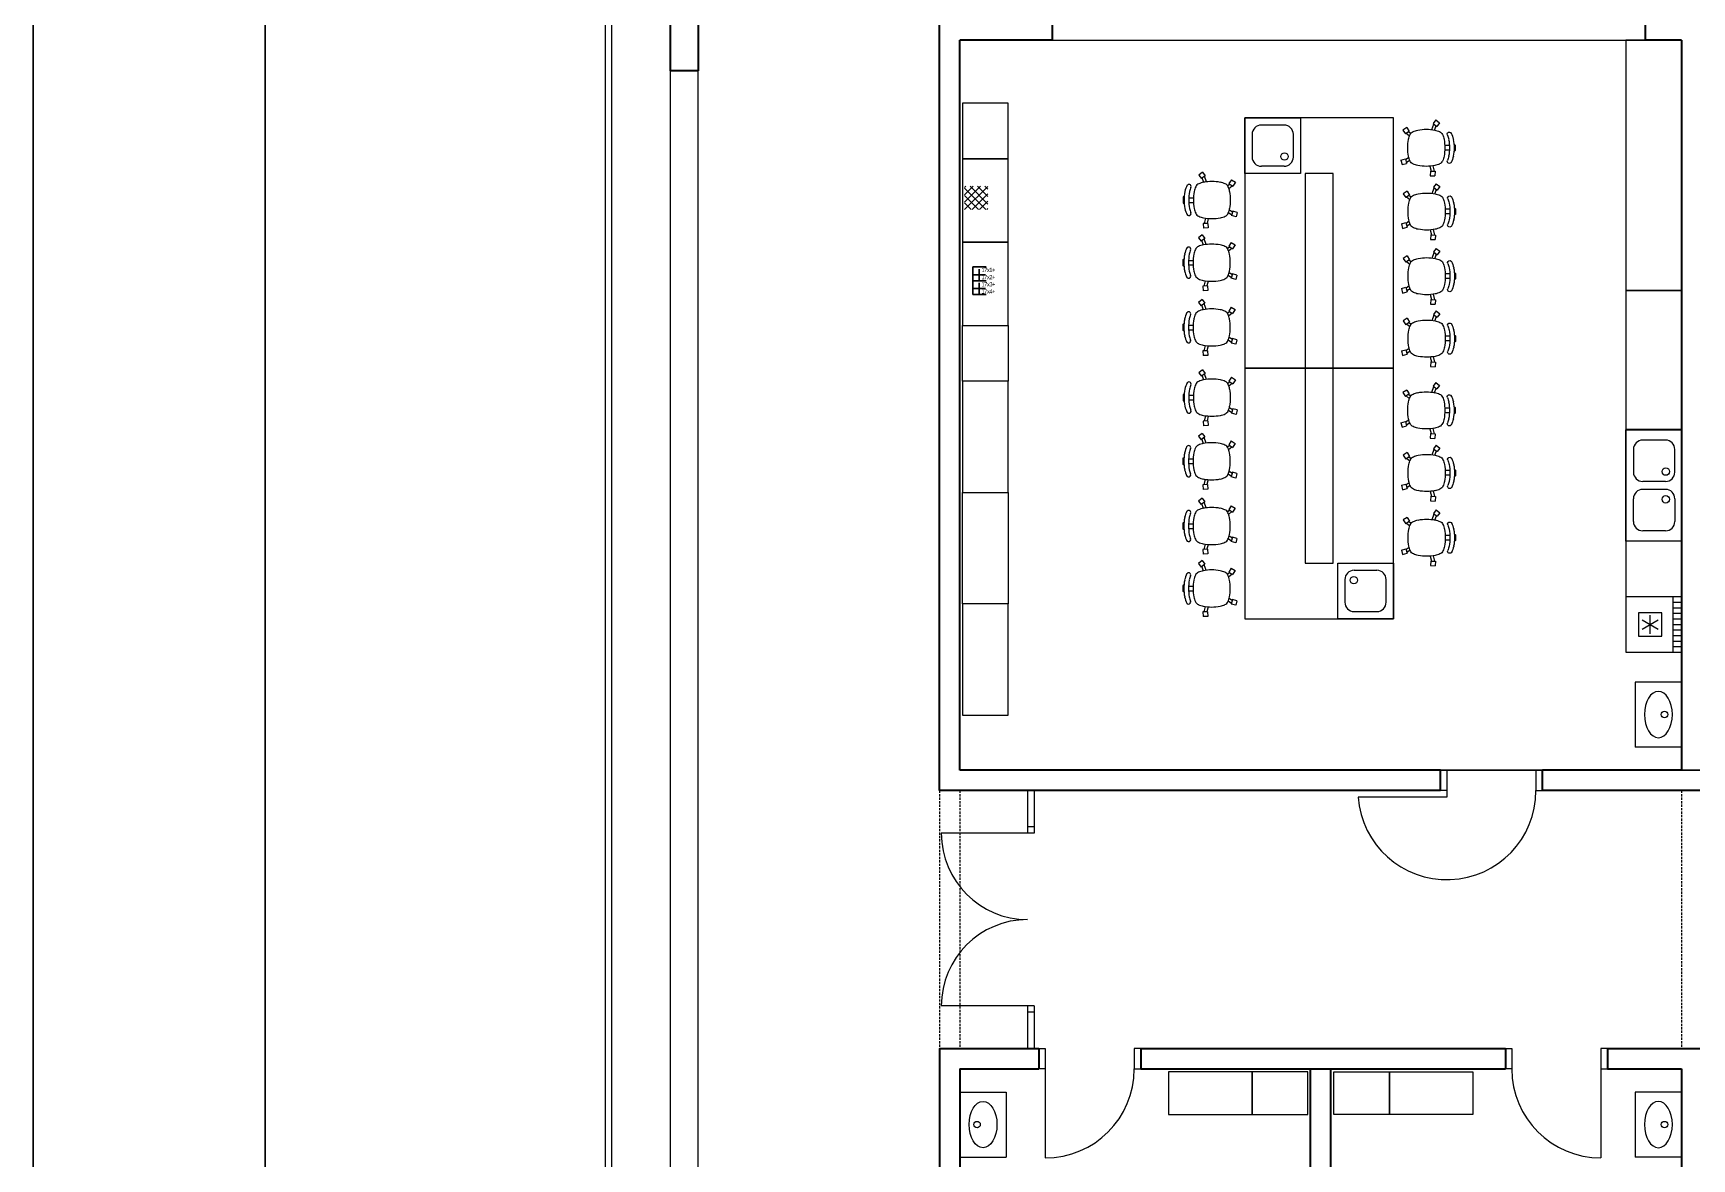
# Model space of a CAD drawing. Header units: inches. Extents: x 11 to 1053, y 2 to 902.
# Drawn here: x 10.5 to 189.3, y 404.1 to 525.5 of the extents above; entities that cross this region are included whole.
import ezdxf

# ---------------------------------------------------------------- set-up
doc = ezdxf.new("R2010")
doc.units = ezdxf.units.IN
doc.header["$MEASUREMENT"] = 0
doc.linetypes.add('DASHED2', pattern=[0.375, 0.25, -0.125])
for name, color, linetype, lineweight in [('A-GREDE', 5, 'DASHED2', 0), ('A-SANITARIJE', 253, 'Continuous', 0), ('OPREMA', 253, 'Continuous', 0), ('STOLARIJA', 5, 'Continuous', 0), ('ZID', 5, 'Continuous', 30)]:
    doc.layers.add(name, color=color, linetype=linetype, lineweight=lineweight)
doc.layers.add('SRAFURA', color=2, linetype='Continuous')

# ---------------------------------------------------------------- blocks, each defined once
blk = doc.blocks.new('lab.st.')
at = {"layer": 'OPREMA', "lineweight": 9}
for p, q in [((4.2, 19.5), (5.6, 24.8)), ((4.5, 29.8), (9.5, 30)), ((4.7, 24.8), (4.5, 29.8)), ((4.7, 24.8), (9.7, 25)), ((7.2, 19.1), (8.8, 25)), ((9.7, 25), (9.5, 30)), ((-27, 13), (-25.7, 17.8)), ((-27, 13), (-22.2, 11.6)), ((-25.7, 17.8), (-20.9, 16.5)), ((-22.2, 11.6), (-20.9, 16.5)), ((-18.5, 10.2), (-22, 12.5)), ((-17.5, 13.2), (-21.1, 15.6)), ((-25, -19.5), (-22.2, -15.3)), ((-18.1, -18), (-22.2, -15.3)), ((-17.8, -12.9), (-21.5, -15.8)), ((-16.6, -15.7), (-18.8, -17.5)), ((-20.8, -22.2), (-25, -19.5)), ((-20.8, -22.2), (-18.1, -18)), ((6.1, -19.9), (8.3, -25.9)), ((7.6, -26.5), (11.5, -23.4)), ((9.1, -19.4), (10.8, -24)), ((10.6, -30.3, -1.6), (14.5, -27.2, -1.6))]:
    blk.add_line(p, q, dxfattribs=at)
at = {"layer": 'OPREMA'}
for p, q in [((25.2, 2.2), (20.2, 2.2)), ((30.1, 3.2), (30.8, 3.2)), ((31.3, -3.3), (31.3, 2.7)), ((25.2, -2.8), (20.2, -2.8)), ((30.1, -3.8), (30.8, -3.8))]:
    blk.add_line(p, q, dxfattribs=at)
at = {"layer": 'OPREMA', "lineweight": 9, "extrusion": (-0.780984, -0.624551, 2.77556e-17)}
for p, q in [((10.6, -30.3, -1.6), (7.6, -26.5)), ((14.5, -27.2, -1.6), (11.5, -23.4))]:
    blk.add_line(p, q, dxfattribs=at)
at = {"layer": 'OPREMA'}
for centre, radius, start, end in [((-3.2, -8.5), 27.9, 101.7009, 112.8337), ((0.3, -25.2), 44.9, 90, 101.7009), ((0.3, -25.2), 44.9, 78.2991, 90), ((3.7, -8.5), 27.9, 67.1663, 78.2991), ((25.1, -0.3), 44.9, 168.2991, 180), ((8.5, 3.1), 27.9, 157.1663, 168.2991), ((-11.7, 11.6), 6, 112.8337, 157.1663), ((12.2, 11.6), 6, 22.8337, 67.1663), ((-7.9, 3.1), 27.9, 11.7009, 22.8337), ((-24.6, -0.3), 44.9, 0, 11.7009), ((25.1, 14.2), 2.29, 21.5813, 201.5813), ((-2.9, 3.1), 27.9, 11.7009, 21.5813), ((-19.6, -0.3), 44.9, 0, 11.7009), ((2.1, 3.1), 27.9, 11.7009, 26.5651), ((-14.6, -0.3), 44.9, 0, 11.7009), ((30.8, 2.7), 0.5, 0, 90), ((25.1, -0.3), 44.9, 180, 191.7009), ((8.5, -3.8), 27.9, 191.7009, 202.8337), ((-11.7, -12.3), 6, 202.8337, 247.1663), ((-3.2, 7.9), 27.9, 247.1663, 258.2991), ((3.7, 7.9), 27.9, 281.7009, 292.8337), ((12.2, -12.3), 6, 292.8337, 337.1663), ((-7.9, -3.8), 27.9, 337.1663, 348.2991), ((-24.6, -0.3), 44.9, 348.2991, 0), ((25.1, -14.9), 2.29, 158.4187, 338.4187), ((-2.9, -3.8), 27.9, 338.4187, 348.2991), ((-19.6, -0.3), 44.9, 348.2991, 0), ((2.1, -3.8), 27.9, 333.4349, 348.2991), ((-14.6, -0.3), 44.9, 348.2991, 0), ((30.8, -3.3), 0.5, 270, 0), ((0.3, 24.6), 44.9, 258.2991, 270), ((0.3, 24.6), 44.9, 270, 281.7009)]:
    blk.add_arc(centre, radius, start, end, dxfattribs=at)

msp = doc.modelspace()

# ---------------------------------------------------------------- hatches: boundary and pattern name
at = {"layer": 'SRAFURA'}
h = msp.add_hatch(dxfattribs=at)
h.set_pattern_fill('ANSI37', color=256, scale=4.5, angle=90, style=0)
h.set_pattern_definition([(225, (-4785.37875, -7832.7789), (-0.397747564, 0.397747564), []), (135, (-4785.37875, -7832.7789), (0.397747564, 0.397747564), [])])
h.paths.add_polyline_path([(113.43, 508.95), (110.93, 508.95), (110.93, 506.45), (113.43, 506.45)])

# ---------------------------------------------------------------- linework, layer by layer
for p, q in [((10.54, 2.92), (10.54, 900.9)), ((35.54, 7.92), (35.54, 895.9))]:
    msp.add_line(p, q)
at = {"color": 2}
for p, q in [((113.26, 500.26), (111.83, 500.26)), ((111.83, 500.26), (111.83, 498.78)), ((111.83, 498.78), (113.26, 498.78)), ((113.26, 498.78), (111.83, 498.78)), ((111.83, 498.78), (111.83, 497.3)), ((111.83, 497.3), (113.26, 497.3))]:
    msp.add_line(p, q, dxfattribs=at)
at = {"color": 3}
for p, q in [((110.43, 446.01, 50), (110.43, 498.75, 50)), ((190.43, 446.01, 50), (110.43, 446.01, 50))]:
    msp.add_line(p, q, dxfattribs=at)
at = {"layer": 'A-GREDE'}
for p, q in [((108.23, 443.81, 50), (108.23, 416.01, 50)), ((110.43, 443.81, 50), (110.43, 416.01, 50)), ((188.23, 443.81, 50), (188.23, 416.01, 50))]:
    msp.add_line(p, q, dxfattribs=at)
at = {"layer": 'A-SANITARIJE'}
for p, q in [((145.38, 515.56, 50), (142.93, 515.56, 50)), ((141.93, 514.56, 50), (141.93, 512.11, 50)), ((146.38, 512.11, 50), (146.38, 514.56, 50)), ((145.38, 511.11, 50), (142.93, 511.11, 50)), ((182.23, 470.71, 50), (182.23, 482.71, 50)), ((182.23, 482.71, 50), (188.23, 482.71, 50)), ((182.23, 482.71, 50), (188.23, 482.71, 50)), ((186.49, 481.59, 50), (184.04, 481.59, 50)), ((188.23, 482.71, 50), (188.23, 470.71, 50)), ((188.23, 482.71, 50), (188.23, 470.71, 50)), ((183.04, 480.59, 50), (183.04, 478.14, 50)), ((187.49, 478.14, 50), (187.49, 480.59, 50)), ((186.49, 477.14, 50), (184.04, 477.14, 50)), ((186.29, 477.14, 50), (184.04, 477.14, 50)), ((186.49, 476.28, 50), (184.04, 476.28, 50)), ((186.29, 476.28, 50), (184.04, 476.28, 50)), ((183.04, 472.82, 50), (183.04, 475.28, 50)), ((187.49, 475.28, 50), (187.49, 472.82, 50)), ((187.49, 475.28, 50), (187.49, 472.82, 50)), ((188.23, 470.71, 50), (182.23, 470.71, 50)), ((188.23, 470.71, 50), (182.23, 470.71, 50)), ((186.49, 471.82, 50), (184.04, 471.82, 50)), ((152.93, 467.56, 50), (155.38, 467.56, 50)), ((151.93, 466.56, 50), (151.93, 464.11, 50)), ((156.38, 464.11, 50), (156.38, 466.56, 50)), ((152.93, 463.11, 50), (155.38, 463.11, 50)), ((188.23, 455.51, 50), (183.23, 455.51, 50)), ((183.23, 455.51, 50), (183.23, 448.51, 50)), ((188.23, 448.51, 50), (183.23, 448.51, 50)), ((110.43, 411.31, 50), (115.43, 411.31, 50)), ((115.43, 411.31, 50), (115.43, 404.31, 50)), ((188.23, 411.31, 50), (183.23, 411.31, 50)), ((183.23, 411.31, 50), (183.23, 404.31, 50)), ((110.43, 404.31, 50), (115.43, 404.31, 50)), ((188.23, 404.31, 50), (183.23, 404.31, 50))]:
    msp.add_line(p, q, dxfattribs=at)
at = {"layer": 'A-SANITARIJE', "elevation": 50}
for points in [[(147.16, 510.34), (141.16, 510.34), (141.16, 516.34), (147.16, 516.34)], [(157.16, 462.34), (151.16, 462.34), (151.16, 468.34), (157.16, 468.34)]]:
    msp.add_lwpolyline(points, close=True, dxfattribs=at)
at = {"layer": 'A-SANITARIJE'}
for centre, radius in [((145.42, 512.17, 50), 0.4), ((186.52, 478.2, 50), 0.4), ((186.52, 478.2, 50), 0.4), ((186.52, 475.21, 50), 0.4), ((186.52, 475.21, 50), 0.4), ((152.9, 466.5, 50), 0.4), ((186.38, 452.01, 50), 0.35), ((112.28, 407.81, 50), 0.35), ((186.38, 407.81, 50), 0.35)]:
    msp.add_circle(centre, radius, dxfattribs=at)
for centre, start, end in [((142.93, 514.56, 50), 90, 180), ((145.38, 514.56, 50), 0, 90), ((142.93, 512.11, 50), 180, 270), ((145.38, 512.11, 50), 270, 0), ((184.04, 480.59, 50), 90, 180), ((186.49, 480.59, 50), 0, 90), ((184.04, 478.14, 50), 180, 270), ((186.49, 478.14, 50), 270, 0), ((186.49, 478.14, 50), 270, 0), ((184.04, 475.28, 50), 90, 180), ((186.49, 475.28, 50), 0, 90), ((186.49, 475.28, 50), 0, 90), ((184.04, 472.82, 50), 180, 270), ((186.49, 472.82, 50), 270, 0), ((152.93, 466.56, 50), 90, 180), ((155.38, 466.56, 50), 0, 90), ((152.93, 464.11, 50), 180, 270), ((155.38, 464.11, 50), 270, 0)]:
    msp.add_arc(centre, 1, start, end, dxfattribs=at)
at = {"layer": 'A-SANITARIJE', "extrusion": (0, 0, -1)}
for centre in [(185.73, 452.01, 50), (185.73, 407.81, 50)]:
    msp.add_ellipse(centre, major_axis=(0, 2.5), ratio=0.6, dxfattribs=at)
at = {"layer": 'A-SANITARIJE'}
msp.add_ellipse((112.93, 407.81, 50), major_axis=(0, 2.5), ratio=0.6, dxfattribs=at)
at = {"layer": 'OPREMA'}
for p, q in [((141.16, 516.34, 50), (141.16, 489.34, 50)), ((157.16, 516.34, 50), (141.16, 516.34, 50)), ((156.66, 516.34, 50), (141.66, 516.34, 50)), ((157.16, 489.34, 50), (157.16, 516.34, 50)), ((141.16, 489.34, 50), (157.16, 489.34, 50)), ((157.16, 489.34, 50), (141.16, 489.34, 50)), ((141.16, 489.34, 50), (141.16, 462.34, 50)), ((157.16, 462.34, 50), (157.16, 489.34, 50)), ((182.23, 464.73, 50), (182.23, 458.73, 50)), ((182.23, 464.73, 50), (188.23, 464.73, 50)), ((187.28, 464.73, 50), (187.28, 458.73, 50)), ((141.16, 462.34, 50), (157.16, 462.34, 50)), ((182.23, 458.73, 50), (188.23, 458.73, 50))]:
    msp.add_line(p, q, dxfattribs=at)
at = {"layer": 'OPREMA', "lineweight": 9}
for p, q in [((187.28, 464.13, 50), (188.23, 464.13, 50)), ((187.28, 463.53, 50), (188.23, 463.53, 50)), ((183.98, 462.22, 50), (185.71, 461.22, 50)), ((183.98, 461.22, 50), (185.71, 462.22, 50)), ((184.84, 460.72, 50), (184.84, 462.72, 50)), ((187.28, 462.93, 50), (188.23, 462.93, 50)), ((187.28, 462.33, 50), (188.23, 462.33, 50)), ((187.28, 461.73, 50), (188.23, 461.73, 50)), ((187.28, 461.13, 50), (188.23, 461.13, 50)), ((187.28, 460.53, 50), (188.23, 460.53, 50)), ((187.28, 459.93, 50), (188.23, 459.93, 50)), ((187.28, 459.33, 50), (188.23, 459.33, 50))]:
    msp.add_line(p, q, dxfattribs=at)
at = {"layer": 'OPREMA', "elevation": 50}
for points in [[(182.23, 497.71), (188.23, 497.71), (188.23, 524.71), (182.23, 524.71)], [(115.63, 511.93), (115.63, 517.93), (110.73, 517.93), (110.73, 511.93)], [(115.63, 502.93), (115.63, 511.93), (110.73, 511.93), (110.73, 502.93)], [(150.66, 510.34), (147.66, 510.34), (147.66, 489.34), (150.66, 489.34)], [(115.63, 493.93), (115.63, 502.93), (110.73, 502.93), (110.73, 493.93)], [(182.23, 497.71), (182.23, 482.71), (188.23, 482.71), (188.23, 497.71)], [(115.63, 493.93), (115.63, 487.93), (110.73, 487.93), (110.73, 493.93)], [(150.66, 489.34), (147.66, 489.34), (147.66, 468.34), (150.66, 468.34)], [(115.63, 475.93), (115.63, 487.93), (110.73, 487.93), (110.73, 475.93)], [(182.23, 458.73), (188.23, 458.73), (188.23, 482.73), (182.23, 482.73)], [(115.63, 475.93), (115.63, 463.93), (110.73, 463.93), (110.73, 475.93)], [(115.63, 451.93), (115.63, 463.93), (110.73, 463.93), (110.73, 451.93)], [(141.93, 413.51), (132.93, 413.51), (132.93, 408.91), (141.93, 408.91)], [(147.93, 408.91), (147.93, 413.51), (141.93, 413.51), (141.93, 408.91)], [(150.73, 408.91), (150.73, 413.51), (156.73, 413.51), (156.73, 408.91)], [(156.73, 413.51), (165.73, 413.51), (165.73, 408.91), (156.73, 408.91)]]:
    msp.add_lwpolyline(points, close=True, dxfattribs=at)
at = {"layer": 'OPREMA', "lineweight": 9, "elevation": 50}
msp.add_lwpolyline([(186.09, 462.97), (183.59, 462.97), (183.59, 460.47), (186.09, 460.47)], close=True, dxfattribs=at)
at = {"layer": 'STOLARIJA'}
for p, q in [((72.23, 166.01, 50), (72.23, 663.81, 50)), ((72.93, 166.01, 50), (72.93, 663.81, 50)), ((79.23, 166.01, 50), (79.23, 663.81, 50)), ((82.23, 166.01, 50), (82.23, 663.81, 50)), ((120.43, 524.71, 50), (184.33, 524.71, 50)), ((162.23, 446, 50), (162.93, 446, 50)), ((162.93, 446, 50), (162.93, 443.11, 50)), ((173.23, 446.01, 50), (172.53, 446.01, 50)), ((172.53, 446.01, 50), (172.53, 443.81, 50)), ((117.73, 443.81, 50), (117.73, 439.21, 50)), ((118.43, 443.81, 50), (118.43, 439.21, 50)), ((162.93, 443.81, 50), (162.23, 443.81, 50)), ((172.53, 443.81, 50), (173.23, 443.81, 50)), ((162.93, 443.11, 50), (153.36, 443.11, 50)), ((118.43, 439.91, 50), (117.73, 439.91, 50)), ((118.43, 439.21, 50), (108.43, 439.21, 50)), ((118.43, 420.61, 50), (108.43, 420.61, 50)), ((117.73, 420.61, 50), (117.73, 416.01, 50)), ((118.43, 420.61, 50), (118.43, 416.01, 50)), ((118.43, 419.91, 50), (117.73, 419.91, 50)), ((118.93, 416.01, 50), (119.63, 416.01, 50)), ((119.63, 416.01, 50), (119.63, 404.21, 50)), ((129.93, 416.01, 50), (129.23, 416.01, 50)), ((129.23, 416.01, 50), (129.23, 413.81, 50)), ((169.23, 416.01, 50), (169.93, 416.01, 50)), ((169.93, 416.01, 50), (169.93, 413.81, 50)), ((180.23, 416.01, 50), (179.53, 416.01, 50)), ((179.53, 416.01, 50), (179.53, 404.21, 50)), ((119.63, 413.81, 50), (118.93, 413.81, 50)), ((129.23, 413.81, 50), (129.93, 413.81, 50)), ((169.93, 413.81, 50), (169.23, 413.81, 50)), ((179.53, 413.81, 50), (180.23, 413.81, 50))]:
    msp.add_line(p, q, dxfattribs=at)
for centre, radius, start, end in [((162.93, 443.81, 50), 9.6, 184.1815, 0), ((117.73, 439.21, 50), 9.3, 180, 270), ((117.73, 420.61, 50), 9.3, 90, 180), ((119.63, 413.81, 50), 9.6, 270, 0), ((179.53, 413.81, 50), 9.6, 180, 270)]:
    msp.add_arc(centre, radius, start, end, dxfattribs=at)
at = {"layer": 'ZID'}
for p, q in [((108.23, 443.81, 50), (108.23, 536.91, 50)), ((120.43, 524.71, 50), (120.43, 526.91, 50)), ((120.43, 524.71, 50), (110.43, 524.71, 50)), ((110.43, 446.01, 50), (110.43, 524.71, 50)), ((188.23, 524.71, 50), (188.23, 446.01, 50)), ((162.23, 446.01, 50), (110.43, 446.01, 50)), ((162.23, 443.81, 50), (162.23, 446.01, 50)), ((188.23, 446.01, 50), (173.23, 446.01, 50)), ((173.23, 443.81, 50), (173.23, 446.01, 50)), ((162.23, 443.81, 50), (108.23, 443.81, 50)), ((242.23, 443.81, 50), (173.23, 443.81, 50)), ((108.23, 416.01, 50), (108.23, 352.91, 50)), ((108.23, 416.01, 50), (118.93, 416.01, 50)), ((118.93, 416.01, 50), (118.93, 413.81, 50)), ((129.93, 416.01, 50), (169.23, 416.01, 50)), ((129.93, 416.01, 50), (129.93, 413.81, 50)), ((169.23, 416.01, 50), (169.23, 413.81, 50)), ((180.23, 416.01, 50), (198.43, 416.01, 50)), ((180.23, 416.01, 50), (180.23, 413.81, 50)), ((110.43, 413.81, 50), (110.43, 365.11, 50)), ((110.43, 413.81, 50), (118.93, 413.81, 50)), ((129.93, 413.81, 50), (169.23, 413.81, 50)), ((148.23, 362.91, 50), (148.23, 413.81, 50)), ((150.43, 362.91, 50), (150.43, 413.81, 50)), ((180.23, 413.81, 50), (188.23, 413.81, 50)), ((188.23, 413.81, 50), (188.23, 365.11, 50))]:
    msp.add_line(p, q, dxfattribs=at)
at = {"layer": 'ZID', "elevation": 50}
msp.add_lwpolyline([(82.23, 521.41), (79.23, 521.41), (79.23, 528.41), (82.23, 528.41)], close=True, dxfattribs=at)
msp.add_lwpolyline([(188.23, 524.71), (184.33, 524.71), (184.33, 526.91), (194.33, 526.91), (194.33, 524.71), (190.43, 524.71)], dxfattribs=at)

# ---------------------------------------------------------------- block references
at = {"layer": 'OPREMA', "yscale": 0.1, "zscale": 0.1, "rotation": 180}
for p, xscale in [((160.68, 513.07, 50), -0.1), ((137.63, 507.44, 50), 0.1), ((160.72, 506.2, 50), -0.1), ((137.6, 500.69, 50), 0.1), ((160.72, 499.23, 50), -0.1), ((137.6, 493.71, 50), 0.1), ((160.72, 492.5, 50), -0.1), ((137.63, 486.14, 50), 0.1), ((160.68, 484.77, 50), -0.1), ((137.6, 479.28, 50), 0.1), ((160.72, 478.02, 50), -0.1), ((137.6, 472.3, 50), 0.1), ((160.72, 471.04, 50), -0.1), ((137.6, 465.57, 50), 0.1)]:
    msp.add_blockref('lab.st.', p, dxfattribs=dict(at, xscale=xscale))

# ---------------------------------------------------------------- texts
at = {"color": 2, "char_height": 1.928, "width": 0.8542, "attachment_point": 1, "rotation": 270}
for insert in [(113.51, 500.16), (113.51, 498.68)]:
    msp.add_mtext('{+}', dxfattribs=dict(at, insert=insert))
at = {"color": 2, "insert": (112.76, 500.17), "char_height": 0.4626, "attachment_point": 1}
msp.add_mtext('{\\pxt0;\\T0.75;\\W0.8;17x1+\\P17x2+\\P17x3+\\P17x4+}', dxfattribs=at)

doc.saveas('drawing.dxf')
